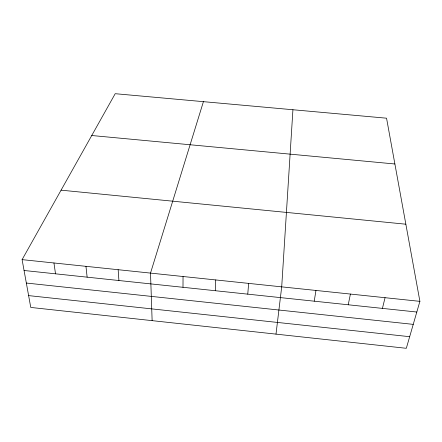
<?xml version="1.0" encoding="UTF-8"?>
<svg xmlns="http://www.w3.org/2000/svg" width="442" height="442" viewBox="0 0 442 442"><rect width="100%" height="100%" fill="white"/><g stroke="black" fill="none" stroke-linecap="round" stroke-linejoin="round"><path stroke-width="0.66" d="M182.999 287.3L183.043 276.51M215.298 290.72L215.751 279.941M292.93 109.743L281.703 286.858L276.001 334.119M247.763 294.151L248.642 283.388M314.223 301.179L315.964 290.449M348.23 304.776L350.412 294.063M382.424 308.394L385.059 297.698M419.9 301.35L406.314 348.302L30.758 307.439L22.1 259.631L115.207 93.698L386.551 118.196L419.9 301.35L22.1 259.631M203.414 101.666L150.507 273.101L152.131 320.643M91.743 135.512L394.888 163.988M61.079 190.165L405.855 224.204M24.067 270.493L416.812 312.03M26.338 283.046L413.237 324.367M28.614 295.604L409.673 336.693M53.946 262.973L55.521 273.819M85.958 266.327L87.135 277.162M118.147 269.703L118.92 280.526"/></g></svg>
